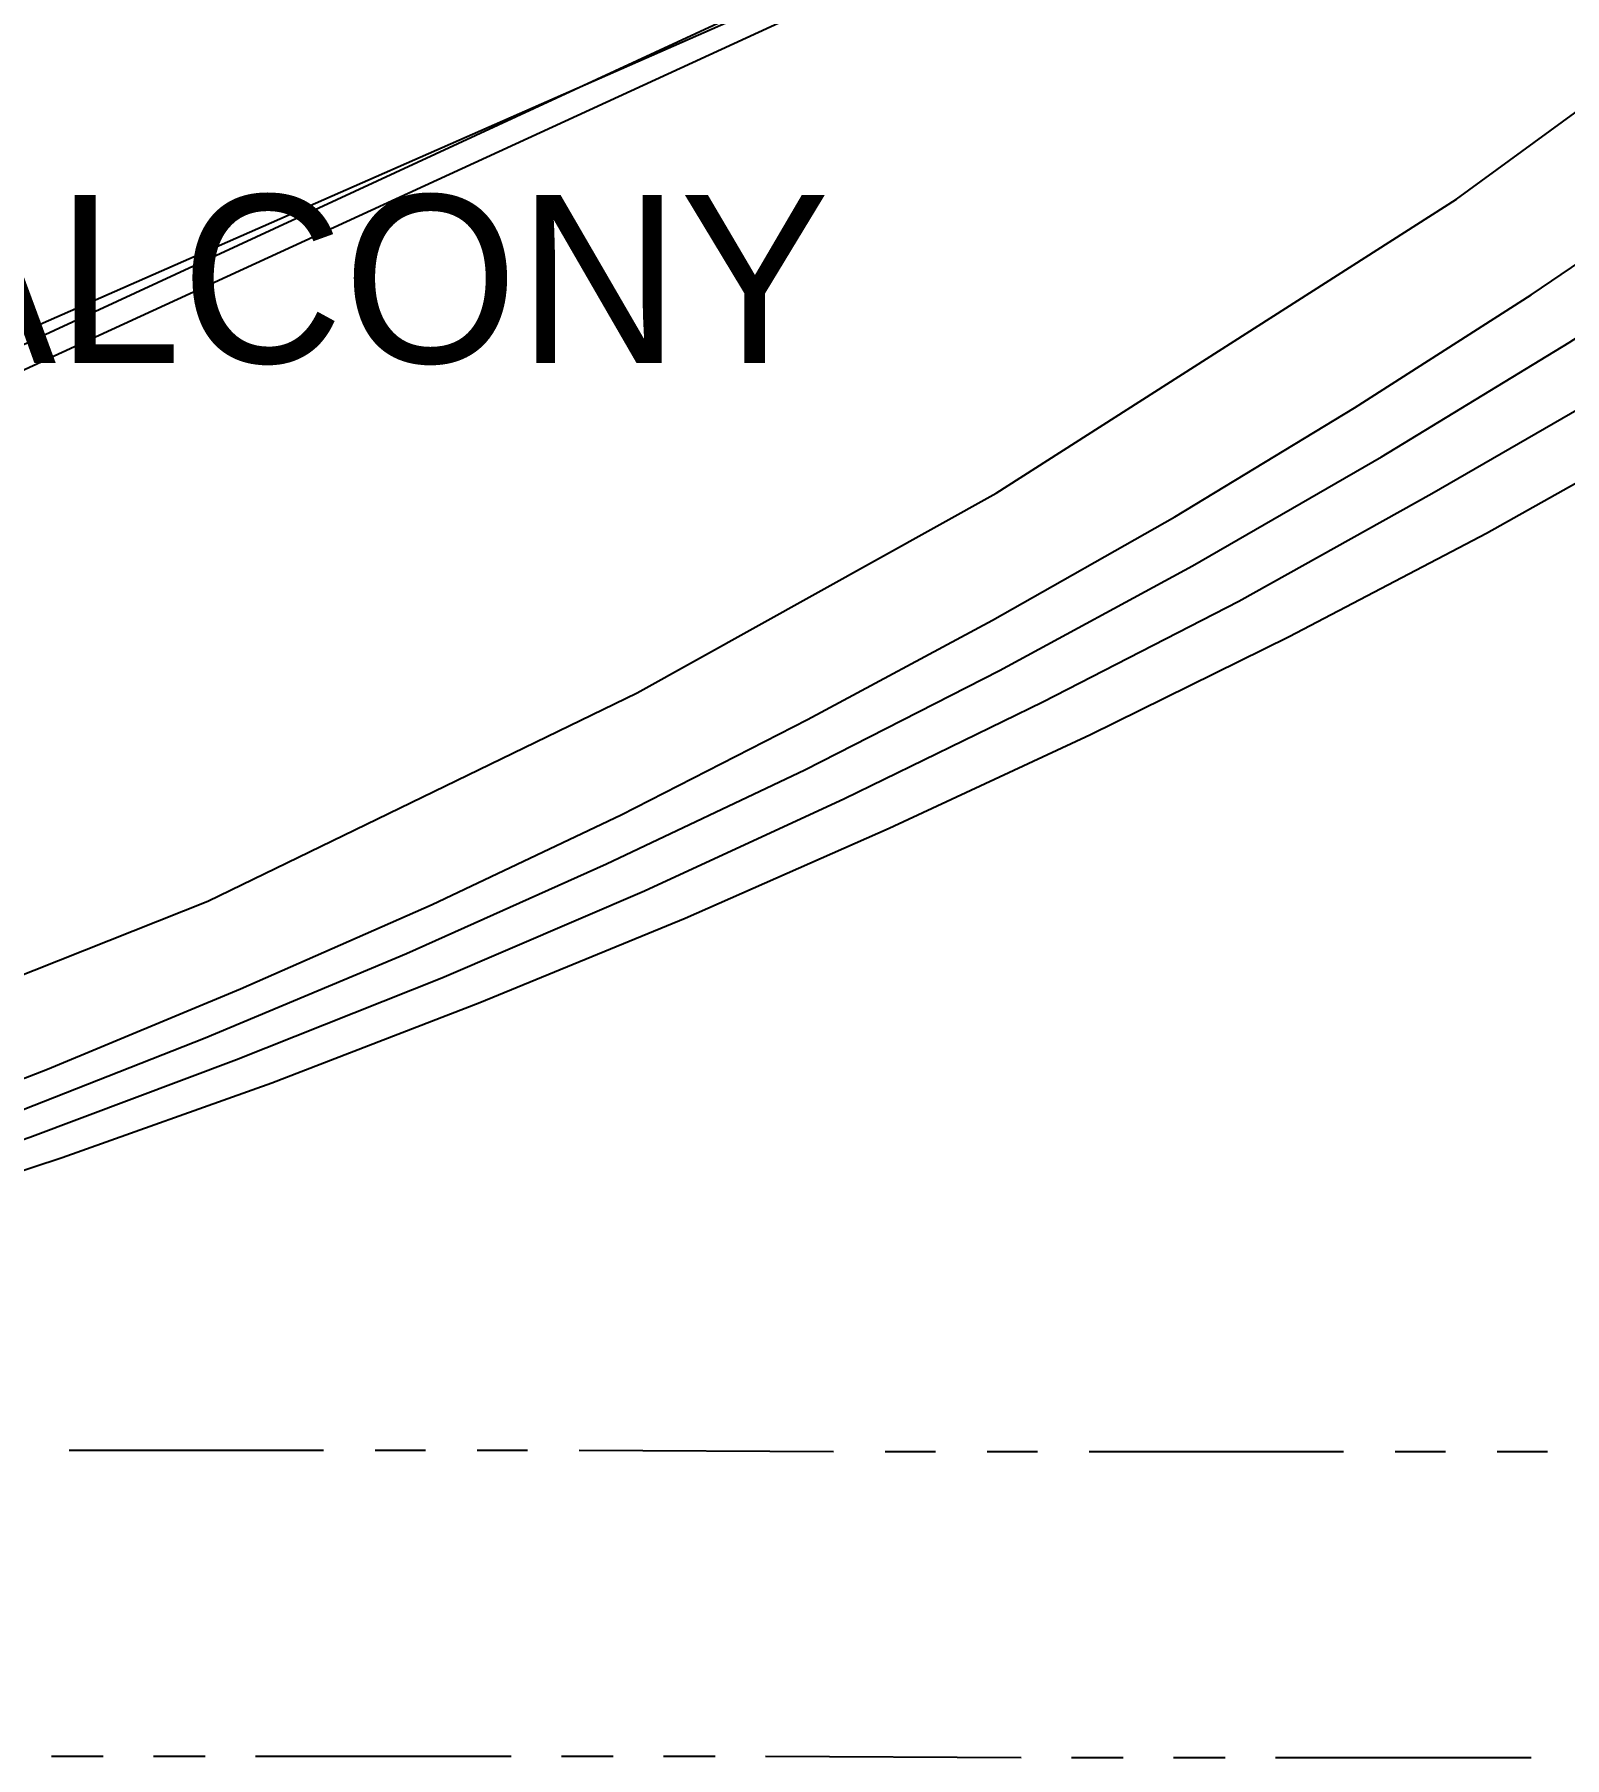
# Model space of a CAD drawing. Header units: feet. Extents: x -84 to 198, y -22 to 181.
# Drawn here: x 94.54 to 109.54, y 6.68 to 23.57 of the extents above; entities that cross this region are included whole.
import ezdxf
from ezdxf.enums import TextEntityAlignment as Align

# ---------------------------------------------------------------- set-up
doc = ezdxf.new("R2010")
doc.units = ezdxf.units.FT
for name, color, linetype in [('A-AREA-UNIDAD', 30, 'CONTINUOUS'), ('A-LINEA', 7, 'CONTINUOUS'), ('A-TEXTO-PDF', 3, 'CONTINUOUS')]:
    doc.layers.add(name, color=color, linetype=linetype)

msp = doc.modelspace()

# ---------------------------------------------------------------- linework, layer by layer
at = {"layer": 'A-AREA-UNIDAD'}
msp.add_lwpolyline([(80.72, 10.0089), (84.928, 11.0044), (89.92, 12.5689), (96.24, 15.0756), (100.448, 17.12), (103.968, 19.0756), (108.48, 21.9556), (111.84, 24.4089), (118.368, 30.0089), (121.792, 33.5289), (124.48, 36.7289), (114.32, 38.9689)], dxfattribs=at)
at = {"layer": 'A-LINEA'}
for p, q in [((67.6863, 8.1531), (121.5282, 33.0731)), ((67.2638, 7.8013), (121.7722, 32.846)), ((64.6373, 7.5663), (121.8893, 32.7279)), ((94.88, 9.6978), (97.3733, 9.6978)), ((97.88, 9.6978), (98.3733, 9.6978)), ((98.88, 9.6978), (99.3733, 9.6978)), ((99.88, 9.6978), (102.3733, 9.6844)), ((102.88, 9.6844), (103.3733, 9.6844)), ((103.88, 9.6844), (104.3733, 9.6844)), ((104.88, 9.6844), (107.3733, 9.6844)), ((107.88, 9.6844), (108.3733, 9.6844)), ((108.88, 9.6844), (109.3733, 9.6844)), ((94.7067, 6.6978), (95.2133, 6.6978)), ((95.7067, 6.6978), (96.2133, 6.6978)), ((96.7067, 6.6978), (99.2133, 6.6978)), ((99.7067, 6.6978), (100.2133, 6.6978)), ((100.7067, 6.6978), (101.2133, 6.6978)), ((101.7067, 6.6978), (104.2133, 6.6844)), ((104.7067, 6.6844), (105.2133, 6.6844)), ((105.7067, 6.6844), (106.2133, 6.6844)), ((106.7067, 6.6844), (109.2133, 6.6844))]:
    msp.add_line(p, q, dxfattribs=at)
for points in [[(80.92, 9.2844), (82.92, 9.7244), (84.92, 10.2178), (86.8933, 10.7644), (88.8667, 11.3511), (90.8133, 11.9911), (92.7467, 12.6844), (94.6667, 13.4311), (96.56, 14.2178), (98.44, 15.0444), (100.2933, 15.9244), (102.12, 16.8578), (103.9333, 17.8311), (105.72, 18.8444), (107.48, 19.9111), (109.2133, 21.0178), (110.9067, 22.1644), (112.5867, 23.3644), (114.2267, 24.5911), (115.84, 25.8711), (117.4133, 27.1778), (118.96, 28.5378), (120.4667, 29.9244), (121.9467, 31.3511)], [(81.8533, 9.3644), (83.9467, 9.8311), (86.0267, 10.3511), (88.0933, 10.9244), (90.1467, 11.5511), (92.1867, 12.2311), (94.2133, 12.9511), (96.2133, 13.7378), (98.1867, 14.5644), (100.1467, 15.4444), (102.0933, 16.3644), (104, 17.3378), (105.8933, 18.3644), (107.7467, 19.4311), (109.5867, 20.5511), (111.3867, 21.7111), (113.16, 22.9244), (114.9067, 24.1778), (116.6267, 25.4711), (118.2933, 26.8044), (119.9467, 28.1911), (121.5467, 29.6178)], [(82.0133, 9.2844), (84.12, 9.7378), (86.2267, 10.2444), (88.32, 10.8044), (90.4, 11.4044), (92.4533, 12.0578), (94.4933, 12.7644), (96.52, 13.5244), (98.5333, 14.3244), (100.52, 15.1778), (102.48, 16.0844), (104.4267, 17.0311), (106.3467, 18.0178), (108.24, 19.0711), (110.1067, 20.1511), (111.96, 21.2844), (113.7733, 22.4711), (115.5467, 23.6844), (117.3067, 24.9511), (119.0267, 26.2578), (120.72, 27.6044)], [(82.1867, 9.2044), (84.32, 9.6444), (86.4533, 10.1378), (88.56, 10.6711), (90.6533, 11.2578), (92.7467, 11.8844), (94.8133, 12.5644), (96.8667, 13.2978), (98.9067, 14.0844), (100.92, 14.9111), (102.92, 15.7911), (104.8933, 16.7111), (106.84, 17.6711), (108.7733, 18.6844), (110.68, 19.7511), (112.56, 20.8444), (114.4133, 21.9911), (116.24, 23.1911), (118.0267, 24.4178), (119.8, 25.6978), (121.5333, 27.0044)]]:
    msp.add_lwpolyline(points, dxfattribs=at)

# ---------------------------------------------------------------- texts
at = {"layer": 'A-TEXTO-PDF'}
msp.add_text('BALCONY', height=1.646, dxfattribs=at).set_placement((97.0765, 20.3518), align=Align.CENTER)

doc.saveas('drawing.dxf')
